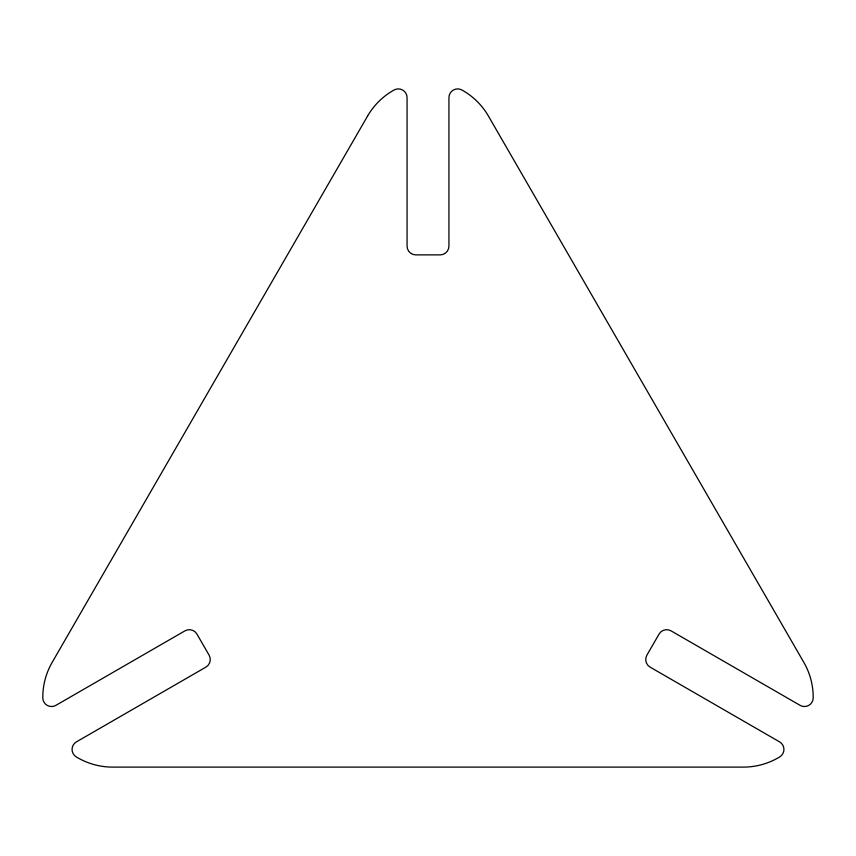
<?xml version="1.0" encoding="UTF-8"?>
<svg xmlns="http://www.w3.org/2000/svg" width="856" height="856" viewBox="0 0 856 856"><rect width="100%" height="100%" fill="white"/><g stroke="black" fill="none" stroke-linecap="round" stroke-linejoin="round"><path stroke-width="1.28" d="M367.545 116.116L52.152 662.394A69.807 69.807 0 0 0 42.8 697.886A8.731 8.731 0 0 0 55.886 705.365L184.982 630.84A8.731 8.731 0 0 1 196.901 634.029L209.121 655.193A8.731 8.731 0 0 1 205.922 667.113L76.419 741.874A8.731 8.731 0 0 0 76.238 756.886A69.807 69.807 0 0 0 112.607 767.104L743.393 767.104A69.807 69.807 0 0 0 779.763 756.886A8.731 8.731 0 0 0 779.581 741.874L650.078 667.113A8.731 8.731 0 0 1 646.879 655.193L659.099 634.029A8.731 8.731 0 0 1 671.018 630.84L800.114 705.365A8.731 8.731 0 0 0 813.2 697.886A69.807 69.807 0 0 0 803.848 662.394L488.455 116.116A69.807 69.807 0 0 0 461.908 89.998A8.731 8.731 0 0 0 448.94 97.627L448.94 246.154A8.731 8.731 0 0 1 440.219 254.874L415.781 254.874A8.731 8.731 0 0 1 407.06 246.154L407.06 97.627A8.731 8.731 0 0 0 394.092 89.998A69.807 69.807 0 0 0 367.545 116.116"/></g></svg>
